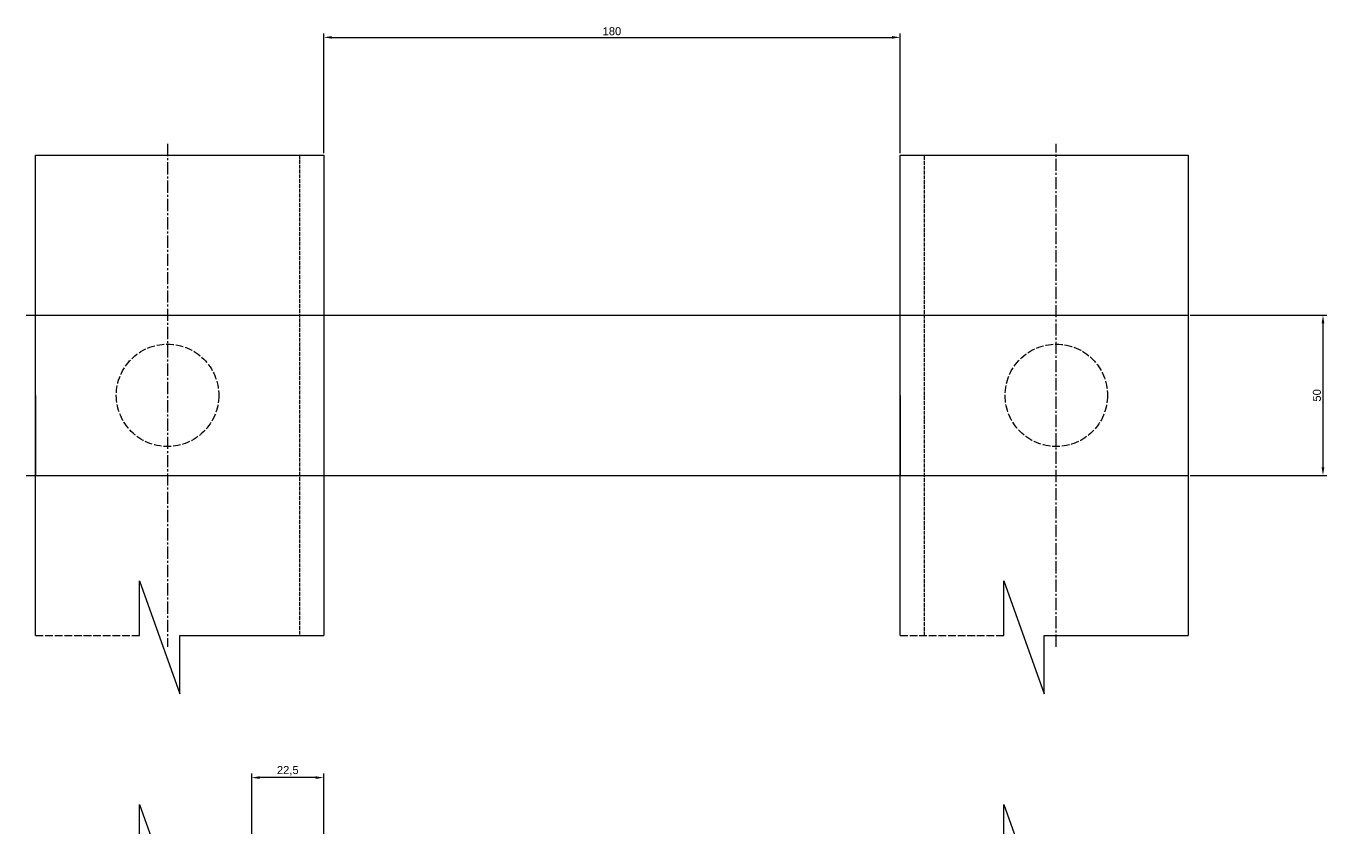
# Model space of a CAD drawing. Header units: millimetres. Extents: x 3568 to 6986, y 2180 to 6163.
# Drawn here: x 4445.9 to 4852.2, y 5381.7 to 5632.1 of the extents above; entities that cross this region are included whole.
import ezdxf

# ---------------------------------------------------------------- set-up
doc = ezdxf.new("R2010")
doc.units = ezdxf.units.MM
doc.linetypes.add('ACAD_ISO02W100', pattern=[15, 12, -3])
doc.linetypes.add('CENTER2', pattern=[28.575, 19.05, -3.175, 3.175, -3.175])
doc.styles.get("Standard").update_dxf_attribs({"font": 'arial.ttf'})
doc.dimstyles.new('ISO-25', dxfattribs={"dimtxt": 2.5, "dimasz": 2.5, "dimexe": 1.25, "dimexo": 0.625, "dimtad": 1, "dimtxsty": 'Standard', "dimcen": 2.5, "dimadec": 0, "dimazin": 0, "dimtfac": 1, "dimtmove": 0, "dimatfit": 3, "dimfxl": 1, "dimarcsym": 0})

# ---------------------------------------------------------------- blocks, each defined once
blk = doc.blocks.new('*U86')
at = {"color": 0, "linetype": 'CENTER2', "ltscale": 0.2, "transparency": 16777216}
blk.add_line((0, 78.5), (0, -78.5), dxfattribs=at)
blk = doc.blocks.new('*U87')
at = {"color": 0, "linetype": 'CENTER2', "ltscale": 0.2, "transparency": 16777216}
blk.add_line((0, -78.5), (0, 78.5), dxfattribs=at)
blk = doc.blocks.new('*D117')
at = {"color": 0, "lineweight": -2, "ltscale": 0.2, "transparency": 16777216}
for p, q in [((4809.52, 5541.77), (4852.23, 5541.77)), ((4850.98, 5539.27), (4850.98, 5494.27)), ((4809.52, 5491.77), (4852.23, 5491.77))]:
    blk.add_line(p, q, dxfattribs=at)
at = {"color": 0, "ltscale": 0.2, "transparency": 16777216}
for points in [[(4850.56, 5539.27), (4851.39, 5539.27), (4850.98, 5541.77)], [(4850.56, 5494.27), (4851.39, 5494.27), (4850.98, 5491.77)]]:
    blk.add_solid(points, dxfattribs=at)
at = {"layer": 'DEFPOINTS', "color": 0, "ltscale": 0.2, "transparency": 16777216}
for p in [(4808.89, 5541.77), (4808.89, 5491.77), (4850.98, 5491.77)]:
    blk.add_point(p, dxfattribs=at)
at = {"color": 0, "ltscale": 0.2, "transparency": 16777216, "insert": (4849.08, 5516.77), "char_height": 2.5, "attachment_point": 5, "rotation": 90}
blk.add_mtext('50', dxfattribs=at)
blk = doc.blocks.new('*D139')
at = {"color": 0, "lineweight": -2, "ltscale": 0.2, "transparency": 16777216}
for p, q in [((4538.89, 5592.4), (4538.89, 5629.82)), ((4541.39, 5628.57), (4716.39, 5628.57)), ((4718.89, 5592.4), (4718.89, 5629.82))]:
    blk.add_line(p, q, dxfattribs=at)
at = {"color": 0, "ltscale": 0.2, "transparency": 16777216}
for points in [[(4541.39, 5628.98), (4541.39, 5628.15), (4538.89, 5628.57)], [(4716.39, 5628.98), (4716.39, 5628.15), (4718.89, 5628.57)]]:
    blk.add_solid(points, dxfattribs=at)
at = {"layer": 'DEFPOINTS', "color": 0, "ltscale": 0.2, "transparency": 16777216}
for p in [(4718.89, 5628.57), (4538.89, 5591.77), (4718.89, 5591.77)]:
    blk.add_point(p, dxfattribs=at)
at = {"color": 0, "ltscale": 0.2, "transparency": 16777216, "insert": (4628.89, 5630.47), "char_height": 2.5, "attachment_point": 5}
blk.add_mtext('180', dxfattribs=at)
blk = doc.blocks.new('*D159')
at = {"color": 0, "lineweight": -2, "ltscale": 0.2, "transparency": 16777216}
for p, q in [((4516.39, 5372.56), (4516.39, 5398.65)), ((4536.39, 5397.4), (4518.89, 5397.4)), ((4538.89, 5372.56), (4538.89, 5398.65))]:
    blk.add_line(p, q, dxfattribs=at)
at = {"color": 0, "ltscale": 0.2, "transparency": 16777216}
for points in [[(4518.89, 5397.81), (4518.89, 5396.98), (4516.39, 5397.4)], [(4536.39, 5397.81), (4536.39, 5396.98), (4538.89, 5397.4)]]:
    blk.add_solid(points, dxfattribs=at)
at = {"layer": 'DEFPOINTS', "color": 0, "ltscale": 0.2, "transparency": 16777216}
for p in [(4516.39, 5397.4), (4516.39, 5371.93), (4538.89, 5371.93)]:
    blk.add_point(p, dxfattribs=at)
at = {"color": 0, "ltscale": 0.2, "transparency": 16777216, "insert": (4527.64, 5399.52), "char_height": 2.5, "attachment_point": 5}
blk.add_mtext('22,5', dxfattribs=at)

msp = doc.modelspace()

# ---------------------------------------------------------------- linework, layer by layer
at = {"ltscale": 0.2}
for p, q in [((4448.892, 5591.774), (4538.892, 5591.774)), ((4448.892, 5441.774), (4448.892, 5591.774)), ((4538.892, 5591.774), (4538.892, 5441.774)), ((4718.892, 5591.774), (4808.892, 5591.774)), ((4718.892, 5441.774), (4718.892, 5591.774)), ((4808.892, 5591.774), (4808.892, 5441.774)), ((4445.892, 5541.774), (4808.892, 5541.774)), ((4448.892, 5516.774), (4448.892, 5541.774)), ((4718.892, 5516.774), (4718.892, 5541.774)), ((4448.892, 5516.774), (4448.892, 5491.774)), ((4718.892, 5516.774), (4718.892, 5491.774)), ((4445.892, 5491.774), (4808.892, 5491.774)), ((4481.339, 5441.774), (4481.339, 5458.877)), ((4481.339, 5458.877), (4493.892, 5423.581)), ((4751.339, 5441.774), (4751.339, 5458.877)), ((4751.339, 5458.877), (4763.892, 5423.581)), ((4493.892, 5438.274), (4493.892, 5441.774)), ((4493.892, 5441.774), (4493.892, 5441.774)), ((4493.892, 5441.774), (4538.892, 5441.774)), ((4763.892, 5438.274), (4763.892, 5441.774)), ((4763.892, 5441.774), (4808.892, 5441.774)), ((4493.892, 5423.581), (4493.892, 5438.274)), ((4763.892, 5423.581), (4763.892, 5438.274)), ((4481.339, 5371.93), (4481.339, 5389.033)), ((4481.339, 5389.033), (4493.892, 5353.738)), ((4751.339, 5371.93), (4751.339, 5389.033)), ((4751.339, 5389.033), (4763.892, 5353.738))]:
    msp.add_line(p, q, dxfattribs=at)
at = {"linetype": 'ACAD_ISO02W100', "ltscale": 0.1}
for p, q in [((4531.292, 5591.774), (4531.292, 5441.774)), ((4726.492, 5441.774), (4726.492, 5591.774))]:
    msp.add_line(p, q, dxfattribs=at)
at = {"linetype": 'ACAD_ISO02W100', "ltscale": 0.2}
for p, q in [((4448.892, 5441.774), (4481.339, 5441.774)), ((4718.892, 5441.774), (4751.339, 5441.774))]:
    msp.add_line(p, q, dxfattribs=at)
for centre in [(4490.092, 5516.774), (4767.692, 5516.774)]:
    msp.add_circle(centre, 16, dxfattribs=at)

# ---------------------------------------------------------------- block references
at = {"linetype": 'CENTER2', "ltscale": 0.2}
for name, p in [('*U86', (4490.092, 5516.774)), ('*U87', (4767.692, 5516.774))]:
    msp.add_blockref(name, p, dxfattribs=at)

# ---------------------------------------------------------------- dimensions: what is measured, and where the dimension line sits
at = {"ltscale": 0.2}
for base, p1, p2, picture, middle in [((4718.892, 5628.567), (4538.892, 5591.774), (4718.892, 5591.774), '*D139', (4628.892, 5630.468)), ((4516.392, 5397.397), (4538.892, 5371.93), (4516.392, 5371.93), '*D159', (4527.642, 5399.524))]:
    dim = msp.add_linear_dim(base=base, p1=p1, p2=p2, dimstyle='ISO-25', dxfattribs=at)
    dim.commit()
    dim.dimension.update_dxf_attribs({"geometry": picture, "text_midpoint": middle})
dim = msp.add_linear_dim(base=(4850.977, 5491.774), p1=(4808.892, 5541.774), p2=(4808.892, 5491.774), angle=90, dimstyle='ISO-25', dxfattribs=at)
dim.commit()
dim.dimension.update_dxf_attribs({"geometry": '*D117', "text_midpoint": (4849.076, 5516.774)})

doc.saveas('drawing.dxf')
